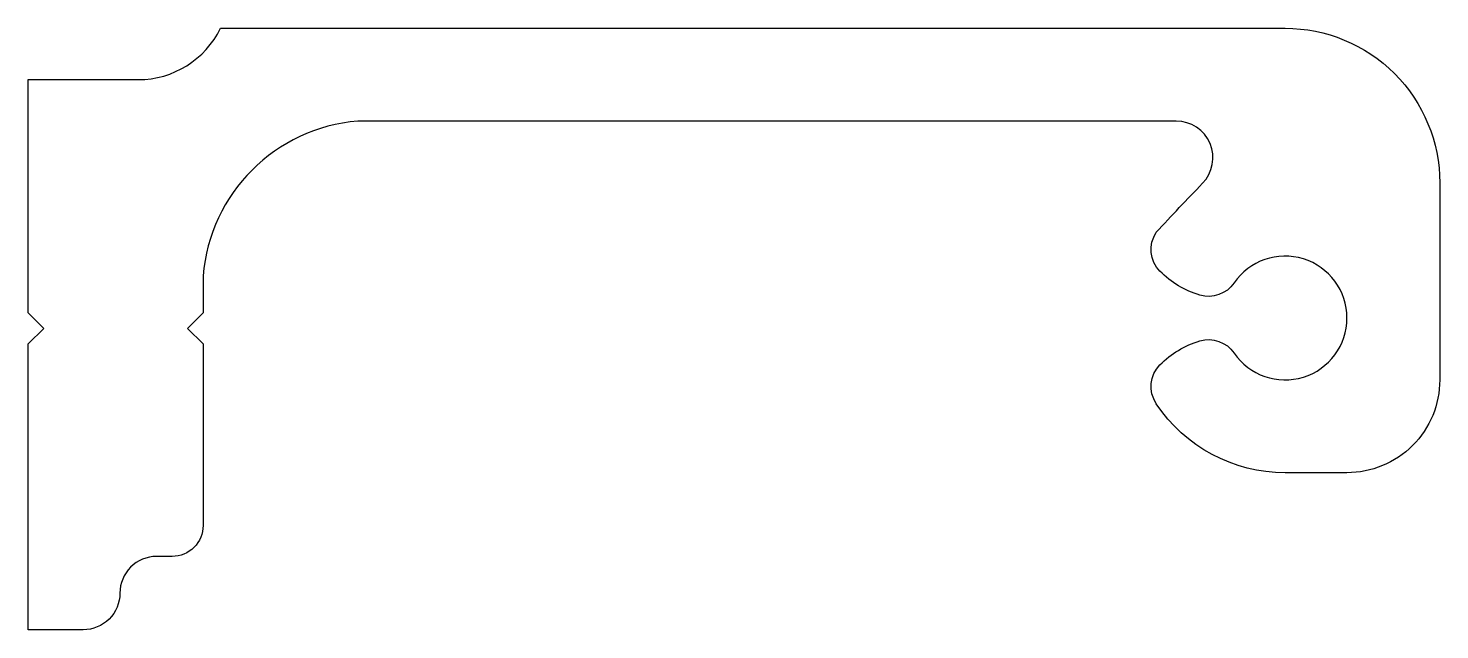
# Model space of a CAD drawing. Extents: x 617.2 to 655.7, y 307.2 to 323.6.
import ezdxf

# ---------------------------------------------------------------- set-up
doc = ezdxf.new("R2010")
doc.units = 0
doc.header["$LTSCALE"] = 15
doc.layers.get('0').update_dxf_attribs({"linetype": 'CONTINUOUS'})

msp = doc.modelspace()

# ---------------------------------------------------------------- linework, layer by layer
at = {"color": 0}
msp.add_lwpolyline([(617.193, 315.031), (617.615, 315.453), (617.193, 315.875), (617.193, 322.237), (620.193, 322.237, 0.286255), (622.438, 323.637), (651.471, 323.637, -0.414214), (655.69, 319.419), (655.69, 314.05, -0.414214), (653.158, 311.519), (651.471, 311.519, -0.251081), (647.958, 313.401, -0.354872), (648.059, 314.46, -0.127204), (649.146, 315.113, -0.324747), (650.08, 314.781, 3.21984), (650.08, 316.693, -0.324747), (649.146, 316.362, -0.127204), (648.059, 317.014, -0.354872), (647.958, 318.073, -0.007223), (649.22, 319.409, 0.663096), (648.503, 321.106), (626.179, 321.106, 0.366892), (621.961, 316.887), (621.961, 315.875), (621.539, 315.453), (621.961, 315.031), (621.961, 310.081, -0.414214), (621.117, 309.237), (620.693, 309.237, 0.414214), (619.693, 308.237), (619.693, 308.237, -0.414214), (618.693, 307.237), (617.193, 307.237), (617.193, 315.031)], format="xyb", close=True, dxfattribs=at)

doc.saveas('drawing.dxf')
